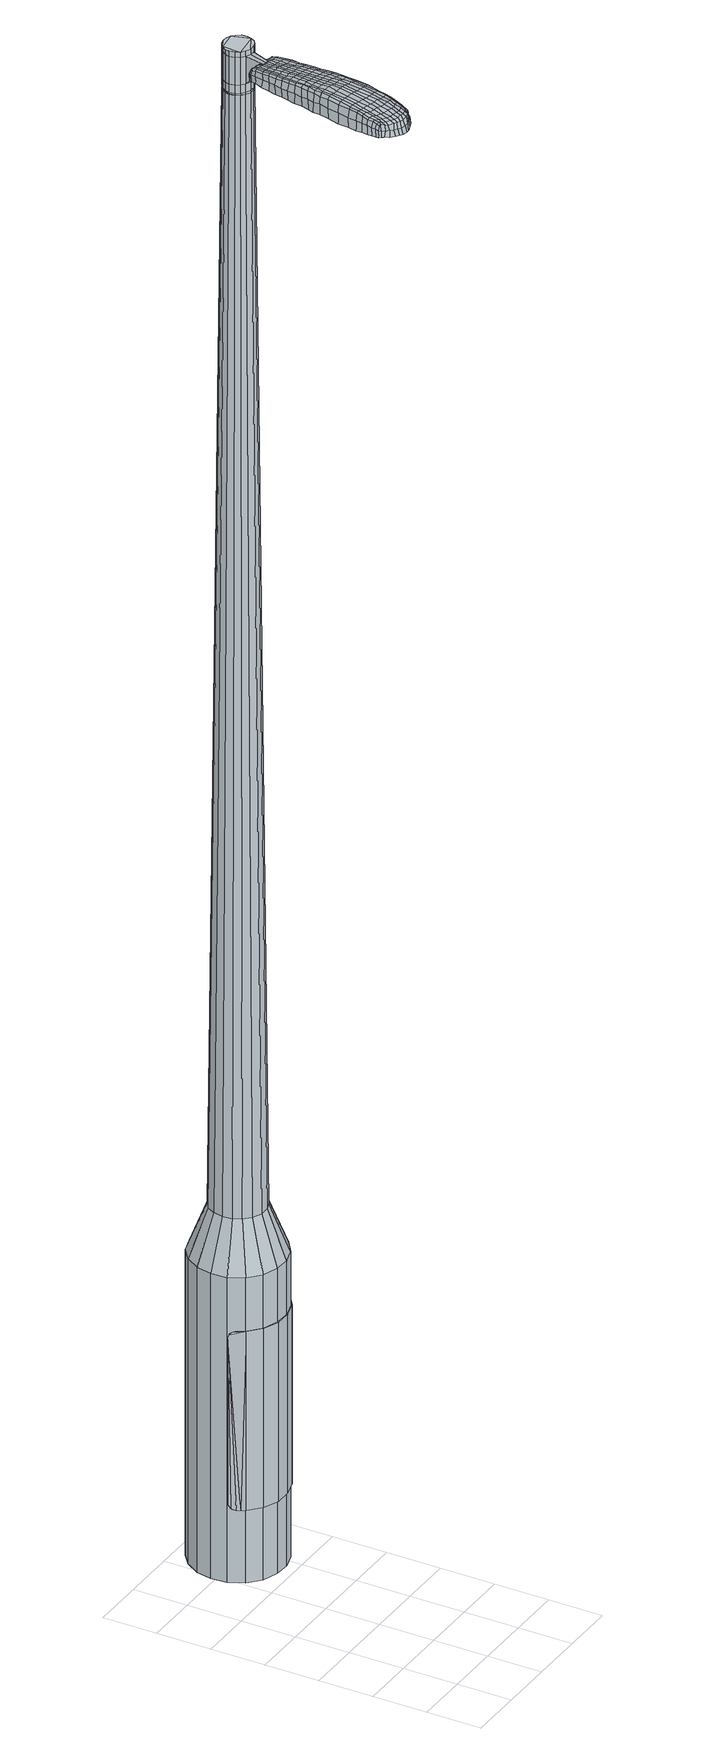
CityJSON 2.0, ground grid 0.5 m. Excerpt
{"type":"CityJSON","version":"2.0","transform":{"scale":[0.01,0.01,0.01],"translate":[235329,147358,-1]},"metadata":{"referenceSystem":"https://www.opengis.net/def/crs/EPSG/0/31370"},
"CityObjects":{
"object1":{"type":"GenericCityObject","attributes":{"cluster":465,"mean_distance_to_centroid":0.228,"new_centroid_x":235329.87,"new_centroid_y":147360.54,"mean_distance_to_camera":10.36,"H1":10.33,"H2":9.98,"Z_final":113.21,"cluster2":-1,"proj_x":235323.88,"proj_y":147359.21,"id_line":52653,"bearing_l":167.43,"distance":6.13,"orientation":"left","G_obj":257.43},"geometry":[{"type":"MultiSurface","lod":"2","boundaries":[[[0,1,2,3]],[[1,4,5,2]],[[4,6,7,5]],[[6,8,9,7]],[[8,10,11,9]],[[10,12,13,11]],[[12,14,15,13]],[[14,16,17,15]],[[16,18,19,17]],[[18,20,21,19]],[[20,22,23,21]],[[22,24,25,23]],[[24,26,27,25]],[[26,28,29,27]],[[28,30,31,29]],[[30,32,33,31]],[[32,34,35,33]],[[34,0,3,35]],[[36,37,38,39]],[[38,40,41,42]],[[41,43,42]],[[42,44,45,46]],[[45,47,46]],[[46,48,49,50]],[[49,51,50]],[[42,46,50,38]],[[50,52,39,38]],[[53,36,39]],[[2,5,7,35]],[[7,9,11,15]],[[11,13,15]],[[15,17,19,23]],[[19,21,23]],[[23,25,27,31]],[[27,29,31]],[[15,23,31,7]],[[31,33,35,7]],[[3,2,35]],[[1,0,54,55]],[[0,34,56,54]],[[34,32,57,56]],[[32,30,58,57]],[[30,28,59,58]],[[28,26,60,59]],[[26,24,61,60]],[[24,22,62,61]],[[22,20,63,62]],[[20,18,64,63]],[[18,16,65,64]],[[16,14,66,65]],[[14,12,67,66]],[[12,10,68,67]],[[10,8,69,68]],[[8,6,70,69]],[[6,4,71,70]],[[4,1,55,71]],[[55,54,72,73]],[[54,56,74,72]],[[56,57,75,74]],[[57,58,76,75]],[[58,59,77,76]],[[59,60,78,77]],[[60,61,79,78]],[[61,62,80,79]],[[62,63,81,80]],[[63,64,82,81]],[[64,65,83,82]],[[65,66,84,83]],[[66,67,85,84]],[[67,68,86,85]],[[68,69,87,86]],[[69,70,88,87]],[[70,71,89,88]],[[71,55,73,89]],[[72,90,91,73]],[[92,93,90,72]],[[94,95,93,92]],[[96,97,95,94]],[[77,98,97,96]],[[78,99,98,77]],[[100,101,99,78]],[[80,102,101,100]],[[81,103,102,80]],[[82,104,103,81]],[[83,105,104,82]],[[106,107,105,83]],[[85,108,107,106]],[[109,110,108,85]],[[111,112,110,109]],[[113,114,112,111]],[[115,116,114,113]],[[73,91,116,115]],[[117,118,119,120]],[[121,117,120,122]],[[123,121,122,124]],[[125,123,124,126]],[[127,125,126,128]],[[129,127,128,130]],[[131,129,130,132]],[[133,131,132,134]],[[135,133,134,136]],[[137,135,136,138]],[[139,137,138,140]],[[141,139,140,142]],[[143,141,142,144]],[[145,143,144,146]],[[147,145,146,148]],[[149,147,148,150]],[[74,92,72]],[[74,75,94,92]],[[75,76,96,94]],[[76,77,96]],[[79,100,78]],[[79,80,100]],[[84,106,83]],[[84,85,106]],[[86,109,85]],[[86,87,111,109]],[[87,88,113,111]],[[88,89,115,113]],[[89,73,115]],[[151,116,91]],[[151,152,114,116]],[[152,153,112,114]],[[153,154,110,112]],[[154,108,110]],[[155,107,108]],[[155,105,107]],[[156,101,102]],[[156,99,101]],[[157,97,98]],[[157,158,95,97]],[[158,159,93,95]],[[159,90,93]],[[39,52,149,160]],[[91,90,161,150]],[[53,39,160,118]],[[90,159,119,161]],[[36,53,118,117]],[[159,158,120,119]],[[37,36,117,121]],[[158,157,122,120]],[[38,37,121,123]],[[157,98,124,122]],[[40,38,123,125]],[[98,99,126,124]],[[41,40,125,127]],[[99,156,128,126]],[[43,41,127,129]],[[156,102,130,128]],[[42,43,129,131]],[[102,103,132,130]],[[44,42,131,133]],[[103,104,134,132]],[[45,44,133,135]],[[104,105,136,134]],[[47,45,135,137]],[[105,155,138,136]],[[46,47,137,139]],[[155,108,140,138]],[[48,46,139,141]],[[108,154,142,140]],[[49,48,141,143]],[[154,153,144,142]],[[51,49,143,145]],[[153,152,146,144]],[[50,51,145,147]],[[152,151,148,146]],[[52,50,147,149]],[[151,91,150,148]],[[149,150,162,163]],[[150,161,164,162]],[[161,119,165,164]],[[119,118,166,165]],[[118,160,167,166]],[[160,149,163,167]],[[168,169,170,171]],[[172,168,171,173]],[[168,172,174,175]],[[169,168,175,176]],[[177,178,179,180]],[[181,177,180,182]],[[177,181,183,184]],[[178,177,184,185]],[[186,187,188,189]],[[190,186,189,191]],[[186,190,192,193]],[[187,186,193,194]],[[195,196,197,198]],[[199,195,198,200]],[[195,199,201,202]],[[196,195,202,203]],[[204,205,206,207]],[[208,204,207,209]],[[204,208,210,211]],[[205,204,211,212]],[[213,214,215,216]],[[217,213,216,218]],[[213,217,219,220]],[[214,213,220,221]],[[222,223,224,225]],[[214,222,225,215]],[[222,214,221,226]],[[223,222,226,227]],[[228,229,230,231]],[[223,228,231,224]],[[228,223,227,232]],[[229,228,232,233]],[[234,172,173,235]],[[229,234,235,230]],[[234,229,233,236]],[[172,234,236,174]],[[237,238,239,240]],[[241,237,240,242]],[[237,241,243,244]],[[238,237,244,245]],[[246,247,248,249]],[[238,246,249,239]],[[246,238,245,250]],[[247,246,250,251]],[[252,253,254,255]],[[247,252,255,248]],[[252,247,251,256]],[[253,252,256,257]],[[258,259,260,261]],[[253,258,261,254]],[[258,253,257,262]],[[259,258,262,263]],[[264,169,176,265]],[[259,264,265,260]],[[264,259,263,266]],[[169,264,266,170]],[[267,268,269,270]],[[271,267,270,272]],[[267,271,273,274]],[[268,267,274,275]],[[276,277,278,279]],[[268,276,279,269]],[[276,268,275,280]],[[277,276,280,281]],[[282,283,284,285]],[[277,282,285,278]],[[282,277,281,286]],[[283,282,286,287]],[[288,181,182,289]],[[283,288,289,284]],[[288,283,287,290]],[[181,288,290,183]],[[291,292,293,294]],[[295,291,294,296]],[[291,295,297,298]],[[292,291,298,299]],[[300,301,302,303]],[[292,300,303,293]],[[300,292,299,304]],[[301,300,304,305]],[[306,307,308,309]],[[301,306,309,302]],[[306,301,305,310]],[[307,306,310,311]],[[312,313,314,315]],[[307,312,315,308]],[[312,307,311,316]],[[313,312,316,317]],[[318,178,185,319]],[[313,318,319,314]],[[318,313,317,320]],[[178,318,320,179]],[[321,207,206,322]],[[323,321,322,324]],[[321,323,325,326]],[[207,321,326,209]],[[327,323,324,328]],[[329,327,328,330]],[[327,329,331,332]],[[323,327,332,325]],[[333,329,330,334]],[[335,333,334,336]],[[333,335,337,338]],[[329,333,338,331]],[[339,335,336,340]],[[341,339,340,342]],[[339,341,343,344]],[[335,339,344,337]],[[345,341,342,346]],[[196,345,346,197]],[[345,196,203,347]],[[341,345,347,343]],[[348,349,194,193]],[[350,348,193,192]],[[348,350,351,352]],[[349,348,352,353]],[[354,355,353,352]],[[356,354,352,351]],[[354,356,357,358]],[[355,354,358,359]],[[360,361,359,358]],[[362,360,358,357]],[[360,362,363,364]],[[361,360,364,365]],[[366,367,365,364]],[[368,366,364,363]],[[366,368,201,199]],[[367,366,199,200]],[[369,370,371,372]],[[271,369,372,273]],[[369,271,272,373]],[[370,369,373,374]],[[375,190,191,376]],[[370,375,376,371]],[[375,370,374,377]],[[190,375,377,192]],[[378,379,380,381]],[[217,378,381,219]],[[378,217,218,382]],[[379,378,382,383]],[[384,385,386,387]],[[379,384,387,380]],[[384,379,383,388]],[[385,384,388,389]],[[390,187,194,391]],[[385,390,391,386]],[[390,385,389,392]],[[187,390,392,188]],[[393,394,395,396]],[[175,393,396,176]],[[393,175,174,397]],[[394,393,397,398]],[[399,400,401,402]],[[394,399,402,395]],[[399,394,398,403]],[[400,399,403,404]],[[405,198,197,406]],[[400,405,406,401]],[[405,400,404,407]],[[198,405,407,200]],[[408,409,410,411]],[[180,408,411,182]],[[408,180,179,412]],[[409,408,412,413]],[[414,202,201,415]],[[409,414,415,410]],[[414,409,413,416]],[[202,414,416,203]],[[417,418,419,420]],[[295,417,420,297]],[[417,295,296,421]],[[418,417,421,422]],[[423,208,209,424]],[[418,423,424,419]],[[423,418,422,425]],[[208,423,425,210]],[[426,427,428,429]],[[241,426,429,243]],[[426,241,242,430]],[[427,426,430,431]],[[432,433,434,435]],[[427,432,435,428]],[[432,427,431,436]],[[433,432,436,437]],[[438,205,212,439]],[[433,438,439,434]],[[438,433,437,440]],[[205,438,440,206]],[[441,442,431,430]],[[240,441,430,242]],[[441,240,239,443]],[[442,441,443,444]],[[445,446,437,436]],[[442,445,436,431]],[[445,442,444,447]],[[446,445,447,448]],[[449,322,206,440]],[[446,449,440,437]],[[449,446,448,450]],[[322,449,450,324]],[[451,452,453,454]],[[298,451,454,299]],[[451,298,297,420]],[[452,451,420,419]],[[455,326,325,456]],[[452,455,456,453]],[[455,452,419,424]],[[326,455,424,209]],[[457,458,444,443]],[[249,457,443,239]],[[457,249,248,459]],[[458,457,459,460]],[[461,462,448,447]],[[458,461,447,444]],[[461,458,460,463]],[[462,461,463,464]],[[465,328,324,450]],[[462,465,450,448]],[[465,462,464,466]],[[328,465,466,330]],[[467,468,469,470]],[[304,467,470,305]],[[467,304,299,454]],[[468,467,454,453]],[[471,332,331,472]],[[468,471,472,469]],[[471,468,453,456]],[[332,471,456,325]],[[473,474,460,459]],[[255,473,459,248]],[[473,255,254,475]],[[474,473,475,476]],[[477,478,464,463]],[[474,477,463,460]],[[477,474,476,479]],[[478,477,479,480]],[[481,334,330,466]],[[478,481,466,464]],[[481,478,480,482]],[[334,481,482,336]],[[483,484,485,486]],[[310,483,486,311]],[[483,310,305,470]],[[484,483,470,469]],[[487,338,337,488]],[[484,487,488,485]],[[487,484,469,472]],[[338,487,472,331]],[[489,490,476,475]],[[261,489,475,254]],[[489,261,260,491]],[[490,489,491,492]],[[493,494,480,479]],[[490,493,479,476]],[[493,490,492,495]],[[494,493,495,496]],[[497,340,336,482]],[[494,497,482,480]],[[497,494,496,498]],[[340,497,498,342]],[[499,500,501,502]],[[316,499,502,317]],[[499,316,311,486]],[[500,499,486,485]],[[503,344,343,504]],[[500,503,504,501]],[[503,500,485,488]],[[344,503,488,337]],[[505,506,492,491]],[[265,505,491,260]],[[505,265,176,396]],[[506,505,396,395]],[[507,508,496,495]],[[506,507,495,492]],[[507,506,395,402]],[[508,507,402,401]],[[509,346,342,498]],[[508,509,498,496]],[[509,508,401,406]],[[346,509,406,197]],[[510,511,413,412]],[[320,510,412,179]],[[510,320,317,502]],[[511,510,502,501]],[[512,347,203,416]],[[511,512,416,413]],[[512,511,501,504]],[[347,512,504,343]],[[513,514,374,373]],[[270,513,373,272]],[[513,270,269,515]],[[514,513,515,516]],[[517,350,192,377]],[[514,517,377,374]],[[517,514,516,518]],[[350,517,518,351]],[[519,520,521,522]],[[220,519,522,221]],[[519,220,219,381]],[[520,519,381,380]],[[523,524,525,526]],[[520,523,526,521]],[[523,520,380,387]],[[524,523,387,386]],[[527,349,353,528]],[[524,527,528,525]],[[527,524,386,391]],[[349,527,391,194]],[[529,530,516,515]],[[279,529,515,269]],[[529,279,278,531]],[[530,529,531,532]],[[533,356,351,518]],[[530,533,518,516]],[[533,530,532,534]],[[356,533,534,357]],[[535,536,537,538]],[[226,535,538,227]],[[535,226,221,522]],[[536,535,522,521]],[[539,540,541,542]],[[536,539,542,537]],[[539,536,521,526]],[[540,539,526,525]],[[543,355,359,544]],[[540,543,544,541]],[[543,540,525,528]],[[355,543,528,353]],[[545,546,532,531]],[[285,545,531,278]],[[545,285,284,547]],[[546,545,547,548]],[[549,362,357,534]],[[546,549,534,532]],[[549,546,548,550]],[[362,549,550,363]],[[551,552,553,554]],[[232,551,554,233]],[[551,232,227,538]],[[552,551,538,537]],[[555,556,557,558]],[[552,555,558,553]],[[555,552,537,542]],[[556,555,542,541]],[[559,361,365,560]],[[556,559,560,557]],[[559,556,541,544]],[[361,559,544,359]],[[561,562,548,547]],[[289,561,547,284]],[[561,289,182,411]],[[562,561,411,410]],[[563,368,363,550]],[[562,563,550,548]],[[563,562,410,415]],[[368,563,415,201]],[[564,565,398,397]],[[236,564,397,174]],[[564,236,233,554]],[[565,564,554,553]],[[566,567,404,403]],[[565,566,403,398]],[[566,565,553,558]],[[567,566,558,557]],[[568,367,200,407]],[[567,568,407,404]],[[568,567,557,560]],[[367,568,560,365]],[[569,570,571,572]],[[572,571,573,574]],[[575,573,571,576]],[[576,571,570,577]],[[578,579,580,581]],[[581,580,582,583]],[[584,582,580,585]],[[585,580,579,586]],[[587,588,589,590]],[[590,589,591,592]],[[593,591,589,594]],[[594,589,588,595]],[[596,597,598,599]],[[599,598,600,601]],[[602,600,598,603]],[[603,598,597,604]],[[605,606,607,608]],[[608,607,609,610]],[[611,609,607,612]],[[612,607,606,613]],[[614,615,616,617]],[[617,616,618,619]],[[620,618,616,621]],[[621,616,615,622]],[[623,624,625,626]],[[626,625,615,614]],[[622,615,625,627]],[[627,625,624,628]],[[629,630,631,632]],[[632,631,624,623]],[[628,624,631,633]],[[633,631,630,634]],[[574,573,635,636]],[[636,635,630,629]],[[634,630,635,637]],[[637,635,573,575]],[[638,639,640,641]],[[641,640,642,643]],[[644,642,640,645]],[[645,640,639,646]],[[647,648,649,650]],[[650,649,639,638]],[[646,639,649,651]],[[651,649,648,652]],[[653,654,655,656]],[[656,655,648,647]],[[652,648,655,657]],[[657,655,654,658]],[[659,660,661,662]],[[662,661,654,653]],[[658,654,661,663]],[[663,661,660,664]],[[577,570,665,666]],[[666,665,660,659]],[[664,660,665,667]],[[667,665,570,569]],[[668,669,670,671]],[[671,670,672,673]],[[674,672,670,675]],[[675,670,669,676]],[[677,678,679,680]],[[680,679,669,668]],[[676,669,679,681]],[[681,679,678,682]],[[683,684,685,686]],[[686,685,678,677]],[[682,678,685,687]],[[687,685,684,688]],[[583,582,689,690]],[[690,689,684,683]],[[688,684,689,691]],[[691,689,582,584]],[[692,693,694,695]],[[695,694,696,697]],[[698,696,694,699]],[[699,694,693,700]],[[701,702,703,704]],[[704,703,693,692]],[[700,693,703,705]],[[705,703,702,706]],[[707,708,709,710]],[[710,709,702,701]],[[706,702,709,711]],[[711,709,708,712]],[[713,714,715,716]],[[716,715,708,707]],[[712,708,715,717]],[[717,715,714,718]],[[586,579,719,720]],[[720,719,714,713]],[[718,714,719,721]],[[721,719,579,578]],[[605,608,722,723]],[[723,722,724,725]],[[726,724,722,727]],[[727,722,608,610]],[[725,724,728,729]],[[729,728,730,731]],[[732,730,728,733]],[[733,728,724,726]],[[731,730,734,735]],[[735,734,736,737]],[[738,736,734,739]],[[739,734,730,732]],[[737,736,740,741]],[[741,740,742,743]],[[744,742,740,745]],[[745,740,736,738]],[[743,742,746,747]],[[747,746,597,596]],[[604,597,746,748]],[[748,746,742,744]],[[595,749,750,594]],[[594,750,751,593]],[[752,751,750,753]],[[753,750,749,754]],[[754,755,756,753]],[[753,756,757,752]],[[758,757,756,759]],[[759,756,755,760]],[[760,761,762,759]],[[759,762,763,758]],[[764,763,762,765]],[[765,762,761,766]],[[766,767,768,765]],[[765,768,769,764]],[[602,769,768,600]],[[600,768,767,601]],[[770,771,772,773]],[[773,772,672,674]],[[673,672,772,774]],[[774,772,771,775]],[[592,591,776,777]],[[777,776,771,770]],[[775,771,776,778]],[[778,776,591,593]],[[779,780,781,782]],[[782,781,618,620]],[[619,618,781,783]],[[783,781,780,784]],[[785,786,787,788]],[[788,787,780,779]],[[784,780,787,789]],[[789,787,786,790]],[[595,588,791,792]],[[792,791,786,785]],[[790,786,791,793]],[[793,791,588,587]],[[794,795,796,797]],[[797,796,576,577]],[[575,576,796,798]],[[798,796,795,799]],[[800,801,802,803]],[[803,802,795,794]],[[799,795,802,804]],[[804,802,801,805]],[[596,599,806,807]],[[807,806,801,800]],[[805,801,806,808]],[[808,806,599,601]],[[809,810,811,812]],[[812,811,581,583]],[[578,581,811,813]],[[813,811,810,814]],[[602,603,815,816]],[[816,815,810,809]],[[814,810,815,817]],[[817,815,603,604]],[[818,819,820,821]],[[821,820,696,698]],[[697,696,820,822]],[[822,820,819,823]],[[610,609,824,825]],[[825,824,819,818]],[[823,819,824,826]],[[826,824,609,611]],[[827,828,829]],[[829,828,642,644]],[[643,642,828,830]],[[830,828,831]],[[832,833,834,835]],[[835,834,828,827]],[[831,828,834,836]],[[836,834,833,837]],[[613,606,838,839]],[[839,838,833,832]],[[837,833,838,840]],[[840,838,606,605]],[[831,841,842,830]],[[830,842,641,643]],[[638,641,842,843]],[[843,842,841,844]],[[837,845,846,836]],[[836,846,841,831]],[[844,841,846,847]],[[847,846,845,848]],[[605,723,849,840]],[[840,849,845,837]],[[848,845,849,850]],[[850,849,723,725]],[[851,852,853,854]],[[854,853,699,700]],[[698,699,853,821]],[[821,853,852,818]],[[726,727,855,856]],[[856,855,852,851]],[[818,852,855,825]],[[825,855,727,610]],[[844,857,858,843]],[[843,858,650,638]],[[647,650,858,859]],[[859,858,857,860]],[[848,861,862,847]],[[847,862,857,844]],[[860,857,862,863]],[[863,862,861,864]],[[725,729,865,850]],[[850,865,861,848]],[[864,861,865,866]],[[866,865,729,731]],[[867,868,869,870]],[[870,869,705,706]],[[700,705,869,854]],[[854,869,868,851]],[[732,733,871,872]],[[872,871,868,867]],[[851,868,871,856]],[[856,871,733,726]],[[860,873,874,859]],[[859,874,656,647]],[[653,656,874,875]],[[874,873,875]],[[864,876,877,863]],[[863,877,873,860]],[[875,873,877,878]],[[878,877,876,879]],[[731,735,880,866]],[[866,880,876,864]],[[879,876,880,881]],[[881,880,735,737]],[[882,883,884,885]],[[885,884,711,712]],[[706,711,884,870]],[[870,884,883,867]],[[738,739,886,887]],[[887,886,883,882]],[[867,883,886,872]],[[872,886,739,732]],[[888,889,875]],[[875,889,662,653]],[[659,662,889,890]],[[890,889,888,891]],[[879,892,893,878]],[[878,893,888,875]],[[891,888,893,894]],[[894,893,892,895]],[[737,741,896,881]],[[881,896,892,879]],[[895,892,896,897]],[[897,896,741,743]],[[898,899,900,901]],[[901,900,717,718]],[[712,717,900,885]],[[885,900,899,882]],[[744,745,902,903]],[[903,902,899,898]],[[882,899,902,887]],[[887,902,745,738]],[[891,904,905,890]],[[890,905,666,659]],[[577,666,905,797]],[[797,905,904,794]],[[895,906,907,894]],[[894,907,904,891]],[[794,904,907,803]],[[803,907,906,800]],[[743,747,908,897]],[[897,908,906,895]],[[800,906,908,807]],[[807,908,747,596]],[[814,909,910,813]],[[813,910,721,578]],[[718,721,910,901]],[[901,910,909,898]],[[604,748,911,817]],[[817,911,909,814]],[[898,909,911,903]],[[903,911,748,744]],[[775,912,913,774]],[[774,913,671,673]],[[668,671,913,914]],[[914,913,912,915]],[[593,751,916,778]],[[778,916,912,775]],[[915,912,916,917]],[[917,916,751,752]],[[918,919,920,921]],[[921,920,621,622]],[[620,621,920,782]],[[782,920,919,779]],[[922,923,924,925]],[[925,924,919,918]],[[779,919,924,788]],[[788,924,923,785]],[[754,749,926,927]],[[927,926,923,922]],[[785,923,926,792]],[[792,926,749,595]],[[915,928,929,914]],[[914,929,680,668]],[[677,680,929,930]],[[930,929,928,931]],[[752,757,932,917]],[[917,932,928,915]],[[931,928,932,933]],[[933,932,757,758]],[[934,935,936,937]],[[937,936,627,628]],[[622,627,936,921]],[[921,936,935,918]],[[938,939,940,941]],[[941,940,935,934]],[[918,935,940,925]],[[925,940,939,922]],[[760,755,942,943]],[[943,942,939,938]],[[922,939,942,927]],[[927,942,755,754]],[[931,944,945,930]],[[930,945,686,677]],[[683,686,945,946]],[[946,945,944,947]],[[758,763,948,933]],[[933,948,944,931]],[[947,944,948,949]],[[949,948,763,764]],[[950,951,952,953]],[[953,952,633,634]],[[628,633,952,937]],[[937,952,951,934]],[[954,955,956,957]],[[957,956,951,950]],[[934,951,956,941]],[[941,956,955,938]],[[766,761,958,959]],[[959,958,955,954]],[[938,955,958,943]],[[943,958,761,760]],[[947,960,961,946]],[[946,961,690,683]],[[583,690,961,812]],[[812,961,960,809]],[[764,769,962,949]],[[949,962,960,947]],[[809,960,962,816]],[[816,962,769,602]],[[799,963,964,798]],[[798,964,637,575]],[[634,637,964,953]],[[953,964,963,950]],[[805,965,966,804]],[[804,966,963,799]],[[950,963,966,957]],[[957,966,965,954]],[[601,767,967,808]],[[808,967,965,805]],[[954,965,967,959]],[[959,967,767,766]],[[569,572,171,170]],[[572,574,173,171]],[[584,585,184,183]],[[585,586,185,184]],[[587,590,189,188]],[[590,592,191,189]],[[611,612,211,210]],[[612,613,212,211]],[[614,617,216,215]],[[617,619,218,216]],[[623,626,225,224]],[[626,614,215,225]],[[629,632,231,230]],[[632,623,224,231]],[[574,636,235,173]],[[636,629,230,235]],[[644,645,244,243]],[[645,646,245,244]],[[646,651,250,245]],[[651,652,251,250]],[[652,657,256,251]],[[657,658,257,256]],[[658,663,262,257]],[[663,664,263,262]],[[664,667,266,263]],[[667,569,170,266]],[[674,675,274,273]],[[675,676,275,274]],[[676,681,280,275]],[[681,682,281,280]],[[682,687,286,281]],[[687,688,287,286]],[[688,691,290,287]],[[691,584,183,290]],[[692,695,294,293]],[[695,697,296,294]],[[701,704,303,302]],[[704,692,293,303]],[[707,710,309,308]],[[710,701,302,309]],[[713,716,315,314]],[[716,707,308,315]],[[586,720,319,185]],[[720,713,314,319]],[[770,773,372,371]],[[773,674,273,372]],[[592,777,376,191]],[[777,770,371,376]],[[619,783,382,218]],[[783,784,383,382]],[[784,789,388,383]],[[789,790,389,388]],[[790,793,392,389]],[[793,587,188,392]],[[697,822,421,296]],[[822,823,422,421]],[[823,826,425,422]],[[826,611,210,425]],[[827,829,429,428]],[[829,644,243,429]],[[832,835,435,434]],[[835,827,428,435]],[[613,839,439,212]],[[839,832,434,439]],[[968,969,970,971]],[[972,973,971,970]],[[974,975,976,977]],[[978,979,980,981]],[[969,982,983,970]],[[984,972,970,983]],[[985,974,977,986]],[[987,988,979,978]],[[982,989,990,983]],[[990,991,984,983]],[[992,985,986,993]],[[994,988,987,995]],[[989,996,997,990]],[[997,998,991,990]],[[999,992,993,1000]],[[1001,994,995,1002]],[[1003,1004,1005,1006]],[[1007,1008,1004,1003]],[[1007,1009,1010,1008]],[[1009,1011,1012,1010]],[[1013,1014,1015,1016]],[[1017,1018,1014,1013]],[[1019,1020,1018,1017]],[[1021,1022,1020,1019]],[[1016,1005,1004,1013]],[[1013,1004,1008,1017]],[[1008,1010,1019,1017]],[[1010,1012,1021,1019]],[[977,976,973,972]],[[986,977,972,984]],[[991,993,986,984]],[[998,1000,993,991]],[[978,981,975,974]],[[987,978,974,985]],[[995,987,985,992]],[[1002,995,992,999]],[[979,1003,1006,980]],[[988,1007,1003,979]],[[1009,1007,988,994]],[[1011,1009,994,1001]],[[1023,1024,1025,1026]],[[1025,1027,1028,1029]],[[1025,1029,1030,1031]],[[1025,1031,1026]],[[1032,1023,1026,1033]],[[1034,1033,1026,1035]],[[1036,1035,1026]],[[1037,1025,1024,1038]],[[1039,1037,1038,1040]],[[1041,1039,1040,1042]],[[1043,1041,1042,1044]],[[1045,1043,1044,1046]],[[1046,1047,1048,1049]],[[1046,1049,1050,1051]],[[1046,1051,1052,1053]],[[1052,1054,1055,1056]],[[1052,1056,1057,1058]],[[1052,1058,1053]],[[1046,1053,1045]],[[1059,1060,1024,1023]],[[1061,1062,1027,1025]],[[1063,1064,1036,1026]],[[1060,1065,1038,1024]],[[1066,1061,1025,1037]],[[1065,1067,1040,1038]],[[1068,1066,1037,1039]],[[1067,1069,1042,1040]],[[1070,1068,1039,1041]],[[1069,1071,1044,1042]],[[1072,1070,1041,1043]],[[1071,1073,1046,1044]],[[1074,1072,1043,1045]],[[1073,1075,1047,1046]],[[1076,1077,1054,1052]],[[1078,1074,1045,1053]],[[1048,1047,1075,1079]],[[1049,1048,1079,1080]],[[1050,1049,1080,1081]],[[1051,1050,1081,1082]],[[1052,1051,1082,1076]],[[1083,1059,1023,1032]],[[1084,1083,1032,1033]],[[1085,1084,1033,1034]],[[1086,1085,1034,1035]],[[1064,1086,1035,1036]],[[1028,1027,1062,1087]],[[1055,1054,1077,1088]],[[1029,1028,1087,1089]],[[1030,1029,1089,1090]],[[1031,1030,1090,1091]],[[1026,1031,1091,1063]],[[1056,1055,1088,1092]],[[1057,1056,1092,1093]],[[1058,1057,1093,1094]],[[1053,1058,1094,1078]]]}]}
},
"vertices":[
[79,211,384],[65,216,384],[65,216,96],[79,211,96],[54,226,384],[54,226,96],[47,239,384],[47,239,96],[46,254,384],[46,254,96],[49,268,384],[49,268,96],[57,281,384],[57,281,96],[68,290,384],[68,290,96],[82,294,384],[82,294,96],[97,293,384],[97,293,96],[111,288,384],[111,288,96],[121,278,384],[121,278,96],[128,265,384],[128,265,96],[130,250,384],[130,250,96],[127,236,384],[127,236,96],[119,223,384],[119,223,96],[107,214,384],[107,214,96],[93,210,384],[93,210,96],[94,240,1524],[98,243,1524],[100,247,1524],[85,239,1524],[101,251,1524],[101,256,1524],[95,263,1524],[98,260,1524],[91,265,1524],[86,265,1524],[78,261,1524],[82,264,1524],[75,257,1524],[74,253,1524],[77,244,1524],[75,248,1524],[81,241,1524],[90,239,1524],[82,227,429],[74,231,429],[91,227,429],[99,230,429],[106,235,429],[111,242,429],[113,251,429],[112,260,429],[108,267,429],[101,273,429],[93,277,429],[85,277,429],[76,274,429],[69,269,429],[65,262,429],[63,253,429],[64,244,429],[68,237,429],[85,239,1483],[81,241,1483],[90,239,1483],[94,240,1483],[98,243,1483],[100,247,1483],[101,251,1483],[101,256,1483],[98,260,1483],[95,263,1483],[91,265,1483],[86,265,1483],[82,264,1483],[78,261,1483],[75,257,1483],[74,253,1483],[75,248,1483],[77,244,1483],[85,239,1485],[81,241,1485],[89,239,1483],[89,239,1485],[94,241,1483],[94,241,1485],[97,243,1483],[97,243,1485],[100,247,1485],[101,251,1485],[100,256,1483],[100,256,1485],[98,260,1485],[95,263,1485],[91,265,1485],[86,265,1485],[82,263,1483],[82,263,1485],[78,261,1485],[76,257,1483],[76,257,1485],[75,253,1483],[75,253,1485],[76,248,1483],[76,248,1485],[78,244,1483],[78,244,1485],[94,240,1519],[90,239,1519],[90,239,1493],[94,240,1493],[98,243,1519],[98,243,1493],[100,247,1519],[100,247,1493],[101,251,1519],[101,251,1493],[101,256,1519],[101,256,1493],[98,260,1519],[98,260,1493],[95,263,1519],[95,263,1493],[91,265,1519],[91,265,1493],[86,265,1519],[86,265,1493],[82,264,1519],[82,264,1493],[78,261,1519],[78,261,1493],[75,257,1519],[75,257,1493],[74,253,1519],[74,253,1493],[75,248,1519],[75,248,1493],[77,244,1519],[77,244,1493],[81,241,1519],[81,241,1493],[77,244,1485],[75,248,1485],[74,253,1485],[75,257,1485],[82,264,1485],[101,256,1485],[98,243,1485],[94,240,1485],[90,239,1485],[85,239,1519],[85,239,1493],[78,221,1513],[78,221,1518],[81,221,1513],[84,220,1513],[84,220,1518],[81,221,1518],[46,153,1519],[47,159,1518],[46,159,1509],[44,152,1510],[43,144,1519],[42,143,1510],[45,145,1526],[47,153,1525],[49,160,1525],[83,144,1519],[84,151,1518],[83,152,1525],[82,145,1525],[82,135,1519],[80,137,1526],[83,134,1510],[84,142,1510],[86,149,1509],[50,76,1519],[46,77,1519],[46,76,1513],[50,75,1513],[54,76,1519],[54,75,1513],[55,78,1524],[50,78,1524],[47,79,1524],[66,148,1530],[68,156,1529],[65,156,1529],[63,149,1530],[64,140,1531],[61,140,1531],[68,139,1530],[70,148,1530],[71,155,1529],[83,227,1512],[81,228,1512],[81,227,1517],[83,226,1517],[86,227,1512],[86,226,1517],[87,226,1506],[83,226,1506],[81,227,1506],[34,95,1519],[34,98,1519],[33,97,1512],[33,94,1512],[34,92,1518],[33,91,1512],[35,92,1522],[35,94,1523],[36,98,1524],[35,103,1519],[36,108,1519],[34,107,1512],[33,102,1512],[36,103,1524],[37,108,1525],[37,114,1519],[38,122,1519],[37,121,1511],[35,113,1511],[38,114,1526],[40,122,1526],[41,133,1519],[39,132,1510],[42,133,1526],[66,224,1513],[64,216,1513],[65,217,1518],[67,224,1517],[68,229,1512],[68,228,1516],[67,228,1506],[65,223,1507],[62,216,1507],[62,209,1514],[59,202,1515],[61,202,1520],[63,210,1519],[60,208,1507],[58,201,1507],[57,195,1515],[55,188,1516],[57,188,1522],[59,195,1521],[56,194,1508],[54,187,1508],[53,180,1517],[51,173,1517],[53,174,1524],[55,181,1523],[52,180,1508],[50,172,1509],[49,166,1518],[51,167,1524],[48,165,1509],[69,86,1519],[70,89,1519],[69,90,1524],[68,86,1523],[68,84,1518],[67,84,1522],[69,83,1512],[70,85,1512],[71,88,1512],[71,94,1519],[73,99,1519],[72,100,1525],[70,94,1524],[73,92,1512],[74,98,1512],[75,105,1519],[77,113,1519],[75,114,1526],[74,106,1526],[76,103,1511],[78,111,1511],[79,124,1519],[78,125,1526],[80,122,1510],[95,217,1513],[94,209,1513],[95,208,1507],[96,216,1507],[96,223,1512],[97,221,1506],[95,222,1516],[94,218,1517],[93,210,1518],[93,202,1514],[92,195,1515],[93,193,1507],[94,201,1507],[92,203,1519],[91,196,1520],[91,187,1515],[89,180,1516],[90,178,1508],[92,186,1508],[89,188,1521],[88,181,1522],[88,173,1517],[87,165,1517],[88,164,1509],[89,171,1508],[87,174,1523],[86,167,1524],[86,158,1518],[87,156,1509],[84,159,1524],[82,221,1519],[79,221,1519],[80,214,1520],[78,214,1520],[83,213,1520],[85,220,1519],[79,206,1522],[76,207,1522],[77,199,1523],[74,200,1523],[80,198,1523],[82,206,1521],[76,192,1524],[73,192,1524],[74,185,1525],[71,185,1525],[77,184,1525],[79,191,1524],[72,177,1526],[70,178,1526],[71,170,1527],[68,171,1527],[74,169,1527],[76,177,1526],[69,163,1528],[66,164,1528],[73,162,1528],[51,81,1527],[47,81,1527],[55,81,1526],[56,85,1527],[52,85,1528],[48,86,1528],[54,91,1529],[50,92,1529],[58,91,1528],[59,98,1530],[55,98,1530],[51,99,1530],[57,106,1531],[53,106,1531],[61,105,1530],[63,114,1531],[59,114,1531],[55,115,1531],[61,127,1531],[58,128,1531],[65,126,1531],[66,82,1518],[64,80,1519],[64,79,1513],[67,81,1513],[66,83,1523],[63,82,1523],[59,78,1519],[59,77,1513],[59,79,1524],[35,90,1518],[36,87,1518],[37,88,1523],[36,91,1523],[33,89,1513],[35,87,1513],[38,84,1519],[40,81,1519],[41,82,1524],[38,85,1523],[37,83,1513],[40,80,1513],[43,79,1519],[44,80,1524],[43,78,1513],[49,153,1528],[51,153,1528],[53,159,1528],[51,160,1527],[47,145,1528],[49,144,1529],[53,152,1529],[57,151,1530],[58,158,1529],[55,159,1528],[51,143,1529],[54,142,1530],[60,150,1530],[61,157,1529],[58,141,1531],[80,146,1528],[78,146,1529],[76,137,1529],[79,137,1528],[82,153,1527],[79,153,1528],[74,147,1529],[72,138,1530],[76,154,1528],[95,225,1512],[93,225,1512],[92,224,1517],[94,224,1517],[96,224,1506],[94,224,1506],[90,226,1512],[89,225,1517],[90,225,1506],[69,231,1512],[71,230,1512],[70,230,1506],[68,230,1506],[69,229,1517],[71,229,1517],[73,230,1512],[76,229,1512],[75,228,1506],[72,229,1506],[73,228,1517],[76,228,1517],[78,229,1512],[78,228,1506],[78,227,1517],[68,224,1519],[70,224,1519],[66,217,1520],[68,216,1520],[72,223,1519],[75,223,1519],[70,216,1520],[73,215,1520],[77,222,1519],[75,215,1520],[93,218,1519],[91,219,1519],[90,211,1520],[92,211,1520],[88,219,1519],[87,212,1520],[64,210,1521],[66,209,1521],[62,202,1522],[64,202,1522],[68,209,1521],[71,208,1521],[66,201,1522],[69,201,1523],[74,208,1522],[72,200,1523],[91,204,1521],[89,204,1521],[87,197,1522],[89,196,1522],[85,205,1521],[84,197,1522],[60,195,1523],[62,195,1523],[58,188,1524],[60,188,1524],[65,194,1523],[67,194,1524],[63,187,1525],[66,186,1525],[70,193,1524],[68,186,1525],[88,189,1523],[86,189,1523],[85,182,1524],[87,182,1524],[82,190,1524],[81,183,1525],[56,181,1525],[58,181,1525],[55,174,1526],[56,173,1526],[61,180,1526],[64,179,1526],[59,173,1527],[62,172,1527],[67,179,1526],[65,171,1527],[85,174,1525],[83,175,1525],[82,168,1526],[84,167,1526],[80,176,1526],[78,168,1527],[53,167,1527],[54,166,1527],[57,166,1527],[60,165,1528],[63,164,1528],[83,160,1527],[81,160,1527],[77,161,1528],[66,86,1525],[64,84,1525],[67,89,1526],[65,88,1526],[60,82,1526],[61,86,1527],[36,93,1525],[37,91,1525],[38,94,1526],[37,97,1525],[39,88,1525],[41,85,1526],[42,89,1527],[40,92,1526],[44,83,1526],[45,87,1527],[69,94,1526],[67,93,1527],[71,100,1527],[68,99,1528],[62,92,1528],[64,98,1529],[37,102,1526],[39,100,1527],[40,106,1528],[38,108,1527],[41,98,1527],[43,95,1528],[45,102,1529],[42,104,1528],[46,94,1528],[48,101,1530],[72,106,1528],[70,105,1529],[74,114,1528],[72,114,1529],[66,105,1529],[67,114,1530],[39,114,1528],[41,112,1528],[43,121,1529],[41,122,1528],[43,111,1529],[46,109,1530],[48,118,1530],[45,119,1530],[50,108,1530],[52,116,1531],[76,125,1529],[74,126,1529],[70,126,1530],[44,133,1528],[46,132,1529],[48,131,1530],[51,130,1530],[55,129,1531],[48,158,1509],[49,159,1518],[48,152,1518],[46,151,1509],[45,144,1519],[44,143,1510],[47,144,1525],[49,153,1525],[51,159,1525],[81,152,1525],[82,151,1518],[81,144,1518],[80,146,1525],[80,136,1519],[78,137,1525],[81,134,1510],[82,143,1509],[84,150,1509],[47,78,1513],[47,79,1519],[50,78,1519],[50,77,1513],[54,79,1519],[54,78,1513],[54,80,1524],[51,80,1524],[48,81,1524],[65,156,1528],[68,155,1528],[66,148,1529],[63,149,1529],[64,139,1529],[61,140,1529],[68,139,1529],[69,147,1529],[71,155,1528],[80,225,1516],[80,226,1512],[83,225,1512],[83,224,1516],[86,224,1512],[85,224,1516],[86,224,1506],[83,224,1506],[80,225,1506],[35,97,1512],[36,98,1519],[36,95,1518],[35,94,1512],[36,92,1518],[35,92,1512],[37,93,1522],[37,95,1523],[38,98,1523],[36,107,1512],[38,108,1519],[37,102,1519],[35,102,1512],[38,103,1524],[39,108,1525],[38,120,1511],[40,121,1519],[39,114,1519],[37,113,1511],[40,114,1525],[42,122,1526],[43,132,1519],[41,131,1510],[44,133,1526],[67,216,1518],[66,216,1513],[68,223,1513],[69,223,1517],[69,228,1512],[70,227,1515],[68,227,1506],[66,222,1506],[64,215,1507],[63,202,1520],[61,201,1514],[63,209,1514],[65,209,1519],[62,208,1507],[60,201,1507],[59,187,1522],[57,187,1516],[59,194,1515],[61,195,1521],[58,193,1508],[56,186,1508],[55,173,1523],[53,173,1517],[55,180,1516],[57,180,1522],[54,179,1508],[51,172,1508],[51,166,1517],[53,166,1524],[49,165,1509],[67,90,1523],[68,90,1519],[67,87,1518],[66,87,1523],[66,85,1518],[65,86,1522],[67,84,1512],[68,86,1512],[69,89,1512],[70,101,1525],[71,100,1519],[70,94,1519],[68,95,1524],[71,93,1512],[72,98,1512],[74,114,1526],[75,113,1519],[73,105,1519],[72,106,1525],[74,104,1511],[76,112,1511],[77,124,1519],[76,125,1526],[78,123,1510],[93,208,1507],[92,210,1513],[93,217,1513],[94,216,1506],[94,222,1512],[95,221,1506],[93,222,1515],[92,218,1517],[91,211,1518],[91,193,1507],[90,195,1514],[91,202,1514],[92,201,1507],[90,203,1519],[89,196,1520],[88,179,1508],[87,180,1516],[89,187,1515],[90,186,1508],[87,188,1521],[86,181,1522],[86,164,1508],[85,166,1517],[86,173,1516],[87,171,1508],[85,174,1522],[84,167,1523],[84,158,1517],[85,157,1509],[82,160,1524],[82,220,1518],[79,221,1518],[80,213,1519],[78,214,1519],[83,212,1519],[85,219,1518],[79,206,1520],[76,206,1520],[77,198,1521],[74,199,1521],[80,198,1521],[82,205,1520],[75,191,1523],[73,192,1523],[74,184,1524],[71,185,1524],[77,183,1524],[78,191,1523],[72,177,1525],[69,177,1525],[71,170,1526],[68,170,1526],[74,169,1526],[75,176,1525],[69,162,1527],[66,163,1527],[72,162,1527],[48,83,1526],[51,82,1526],[55,82,1525],[56,86,1526],[52,86,1526],[49,87,1526],[50,93,1528],[53,92,1528],[57,92,1527],[59,99,1528],[55,99,1529],[52,100,1529],[53,107,1530],[57,106,1530],[60,105,1529],[62,114,1530],[59,115,1530],[55,115,1530],[58,128,1530],[61,127,1530],[65,126,1530],[63,81,1513],[63,82,1518],[65,84,1518],[66,83,1512],[64,85,1523],[62,83,1523],[59,80,1519],[59,79,1513],[59,81,1523],[38,89,1523],[37,88,1518],[36,91,1518],[38,92,1523],[35,90,1512],[36,88,1512],[42,84,1523],[41,83,1519],[39,85,1519],[40,87,1523],[38,85,1513],[41,82,1513],[44,81,1519],[45,82,1524],[44,80,1513],[53,159,1527],[51,152,1527],[50,153,1527],[52,159,1526],[48,144,1527],[49,144,1528],[59,157,1528],[57,150,1528],[54,151,1528],[56,158,1527],[52,143,1528],[55,142,1529],[60,150,1529],[62,157,1528],[58,141,1529],[76,137,1528],[77,146,1527],[79,146,1527],[77,137,1527],[80,153,1526],[79,153,1527],[74,147,1528],[72,138,1528],[75,154,1527],[92,222,1516],[93,223,1512],[94,223,1512],[93,222,1516],[94,222,1506],[93,222,1506],[89,224,1512],[89,223,1516],[90,223,1506],[69,227,1506],[70,228,1512],[69,228,1506],[70,227,1516],[71,227,1516],[75,226,1506],[75,227,1512],[73,227,1512],[72,227,1506],[73,227,1516],[75,226,1516],[78,226,1512],[77,226,1506],[78,225,1516],[70,223,1518],[69,223,1518],[67,216,1519],[68,216,1519],[74,222,1518],[72,222,1518],[70,215,1519],[73,215,1519],[77,221,1518],[75,214,1519],[90,211,1519],[91,218,1518],[92,218,1518],[91,211,1519],[88,219,1518],[87,212,1519],[66,209,1520],[65,209,1520],[63,202,1521],[64,201,1521],[71,208,1520],[68,208,1520],[66,201,1521],[69,200,1521],[73,207,1520],[72,200,1521],[87,196,1521],[88,204,1520],[89,203,1520],[88,196,1521],[85,204,1520],[84,197,1521],[62,194,1522],[61,194,1522],[60,187,1523],[67,193,1522],[65,194,1522],[63,187,1523],[66,186,1524],[70,192,1523],[68,185,1524],[84,182,1523],[86,189,1522],[87,189,1522],[85,181,1523],[82,190,1522],[81,182,1523],[59,180,1524],[58,180,1524],[56,173,1525],[57,173,1525],[64,179,1525],[61,179,1524],[59,172,1525],[62,172,1526],[67,178,1525],[65,171,1526],[82,167,1525],[83,174,1524],[84,174,1524],[83,167,1525],[79,175,1524],[78,168,1525],[55,166,1526],[54,166,1526],[60,164,1527],[57,165,1526],[63,164,1527],[80,160,1526],[82,160,1526],[76,161,1526],[63,85,1524],[65,87,1524],[66,90,1525],[64,89,1525],[59,83,1525],[60,87,1525],[39,95,1525],[39,92,1524],[38,94,1524],[38,97,1525],[43,90,1526],[42,86,1525],[40,89,1524],[41,92,1525],[45,84,1525],[46,88,1526],[66,94,1526],[68,95,1526],[69,101,1526],[67,100,1527],[62,93,1526],[63,99,1527],[41,106,1527],[40,100,1526],[39,102,1526],[40,108,1526],[45,102,1528],[44,96,1527],[42,98,1526],[43,104,1527],[47,94,1527],[48,101,1528],[69,106,1527],[71,106,1527],[73,114,1527],[71,114,1528],[65,106,1528],[67,114,1529],[44,120,1528],[42,112,1527],[41,114,1527],[43,121,1527],[49,118,1529],[47,109,1529],[44,111,1528],[46,119,1528],[50,108,1529],[52,116,1530],[73,126,1528],[75,126,1528],[69,126,1529],[46,132,1528],[45,133,1528],[52,130,1529],[49,131,1529],[55,129,1530],[68,228,1508],[75,226,1508],[67,195,1509],[59,196,1509],[61,174,1510],[53,176,1510],[52,135,1512],[43,137,1512],[47,155,1511],[56,153,1511],[48,118,1513],[45,104,1514],[37,106,1514],[39,120,1513],[81,225,1508],[74,193,1509],[70,172,1510],[61,133,1512],[65,151,1511],[57,116,1513],[54,102,1514],[88,223,1508],[82,191,1509],[78,170,1510],[70,131,1512],[74,149,1511],[63,101,1514],[66,114,1513],[95,222,1508],[90,189,1509],[86,168,1510],[79,129,1512],[83,147,1511],[71,99,1514],[75,112,1513],[43,91,1514],[43,86,1514],[36,88,1514],[35,93,1514],[51,89,1514],[50,85,1514],[59,88,1514],[57,83,1514],[68,86,1514],[64,82,1514],[45,81,1515],[47,77,1515],[46,78,1515],[41,82,1515],[49,80,1515],[48,77,1515],[53,79,1515],[50,77,1515],[58,78,1515],[51,77,1515],[122,225,334],[119,222,334],[119,222,165],[127,234,171],[122,225,165],[124,228,165],[125,231,166],[126,232,167],[127,233,169],[124,228,334],[125,231,333],[126,232,332],[127,233,331],[127,234,328],[107,213,165],[107,213,334],[93,209,165],[93,209,334],[78,209,165],[78,209,334],[64,215,165],[64,215,334],[53,225,165],[53,225,334],[51,229,334],[49,232,334],[48,235,333],[47,236,332],[46,237,331],[46,238,328],[51,229,165],[46,238,171],[46,237,169],[47,236,167],[48,235,166],[49,232,165],[119,227,334],[117,223,334],[117,223,165],[119,227,165],[125,235,171],[125,235,328],[106,215,334],[106,215,165],[93,211,334],[93,211,165],[79,212,334],[79,212,165],[66,217,334],[66,217,165],[55,227,334],[55,227,165],[54,230,334],[49,239,328],[49,239,171],[54,230,165],[52,233,334],[50,236,333],[49,238,332],[49,239,331],[121,230,334],[123,232,333],[124,234,332],[124,235,331],[121,230,165],[49,239,169],[123,232,166],[124,234,167],[124,235,169],[49,238,167],[50,236,166],[52,233,165]
]}
